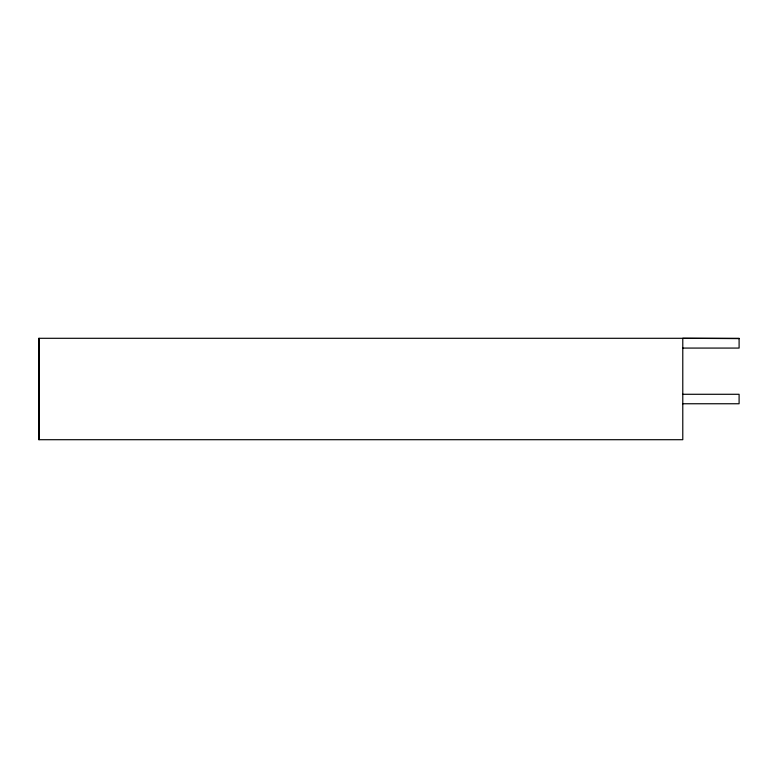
<?xml version="1.0" encoding="UTF-8"?>
<svg xmlns="http://www.w3.org/2000/svg" width="778" height="778" viewBox="0 0 778 778"><rect width="100%" height="100%" fill="white"/><g stroke="black" fill="none" stroke-linecap="round" stroke-linejoin="round"><path stroke-width="1.17" d="M739.1 338.615L682.783 338.294L682.783 439.706L38.9 439.706L38.9 338.294L739.1 338.294L739.1 348.077L682.783 348.077M682.783 394.281L739.1 394.281L739.1 403.753L682.783 403.753M38.958 338.294L38.958 439.706"/></g></svg>
